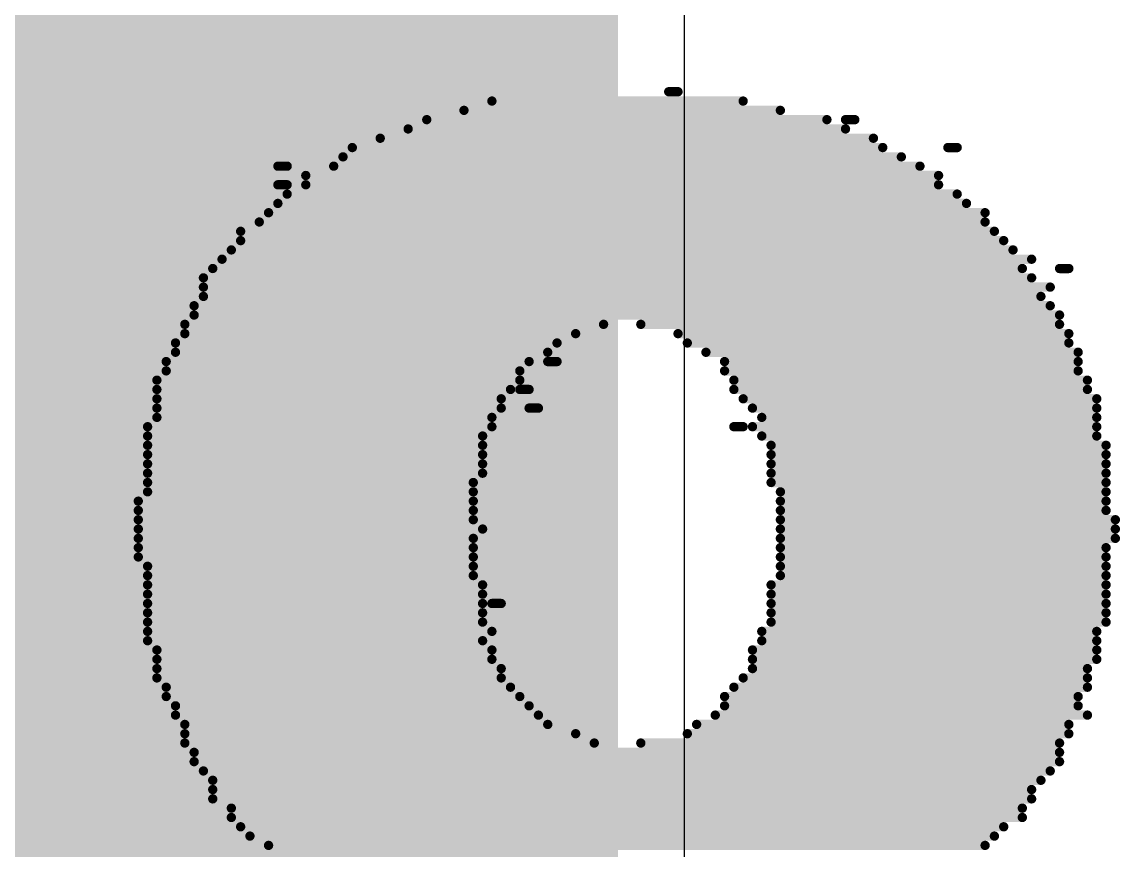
# Model space of a CAD drawing. Header units: inches. Extents: x -5 to 433, y -20 to 71.
# Drawn here: x 12.343 to 15.34, y 52.318 to 54.578 of the extents above; entities that cross this region are included whole.
import ezdxf

# ---------------------------------------------------------------- set-up
doc = ezdxf.new("R2010")
doc.units = ezdxf.units.IN
doc.layers.add('Bottom Overlay', color=54, linetype='Continuous')
doc.layers.add('Top Layer', color=1, linetype='Continuous')

msp = doc.modelspace()

# ---------------------------------------------------------------- hatches: boundary and pattern name
at = {"layer": 'Top Layer'}
msp.add_hatch(color=1, dxfattribs=at).paths.add_polyline_path([(8.89, -10.9982), (13.97, -10.9982), (13.97, 57.1754), (8.89, 57.1754)])

# ---------------------------------------------------------------- linework, layer by layer
at = {"layer": 'Bottom Overlay', "const_width": 0.0254}
for points in [[(14.1084, 54.3878), (14.1338, 54.3878)], [(13.6258, 54.3624), (14.3116, 54.3624)], [(13.5496, 54.337), (14.4132, 54.337)], [(13.448, 54.3116), (14.5402, 54.3116)], [(14.591, 54.3116), (14.6164, 54.3116)], [(13.3972, 54.2862), (14.591, 54.2862)], [(13.321, 54.2608), (14.6672, 54.2608)], [(13.2194, 54.21), (14.7434, 54.21)], [(13.2448, 54.2354), (14.6926, 54.2354)], [(14.8704, 54.2354), (14.8958, 54.2354)], [(13.0416, 54.1846), (13.067, 54.1846)], [(13.194, 54.1846), (14.7942, 54.1846)], [(13.1178, 54.1592), (14.845, 54.1592)], [(13.0416, 54.1338), (13.067, 54.1338)], [(13.1178, 54.1338), (14.845, 54.1338)], [(13.067, 54.1084), (14.8958, 54.1084)], [(13.0162, 54.0576), (14.972, 54.0576)], [(13.0416, 54.083), (14.9212, 54.083)], [(12.9908, 54.0322), (14.972, 54.0322)], [(12.94, 54.0068), (14.9974, 54.0068)], [(12.94, 53.9814), (15.0228, 53.9814)], [(12.9146, 53.956), (15.0482, 53.956)], [(12.8892, 53.9306), (15.099, 53.9306)], [(12.8384, 53.8798), (15.099, 53.8798)], [(12.8638, 53.9052), (15.0736, 53.9052)], [(15.1752, 53.9052), (15.2006, 53.9052)], [(12.8384, 53.8544), (15.1498, 53.8544)], [(12.8384, 53.829), (15.1244, 53.829)], [(12.813, 53.8036), (15.1498, 53.8036)], [(12.813, 53.7782), (15.1752, 53.7782)], [(12.7876, 53.7528), (13.9306, 53.7528)], [(12.7876, 53.7274), (13.8544, 53.7274)], [(14.0322, 53.7528), (15.1752, 53.7528)], [(14.1338, 53.7274), (15.2006, 53.7274)], [(12.7622, 53.702), (13.8036, 53.702)], [(14.1592, 53.702), (15.2006, 53.702)], [(12.7622, 53.6766), (13.7782, 53.6766)], [(14.21, 53.6766), (15.226, 53.6766)], [(12.7368, 53.6512), (13.7274, 53.6512)], [(13.7782, 53.6512), (13.8036, 53.6512)], [(14.2608, 53.6512), (15.226, 53.6512)], [(12.7368, 53.6258), (13.702, 53.6258)], [(14.2608, 53.6258), (15.226, 53.6258)], [(12.7114, 53.6004), (13.702, 53.6004)], [(14.2862, 53.6004), (15.2514, 53.6004)], [(12.7114, 53.575), (13.6766, 53.575)], [(12.7114, 53.5496), (13.6512, 53.5496)], [(13.702, 53.575), (13.7274, 53.575)], [(14.2862, 53.575), (15.2514, 53.575)], [(14.3116, 53.5496), (15.2768, 53.5496)], [(12.7114, 53.5242), (13.6512, 53.5242)], [(13.7274, 53.5242), (13.7528, 53.5242)], [(14.337, 53.5242), (15.2768, 53.5242)], [(12.7114, 53.4988), (13.6258, 53.4988)], [(14.3624, 53.4988), (15.2768, 53.4988)], [(12.686, 53.4734), (13.6258, 53.4734)], [(14.2862, 53.4734), (14.3116, 53.4734)], [(14.337, 53.4734), (15.2768, 53.4734)], [(12.686, 53.448), (13.6004, 53.448)], [(14.3624, 53.448), (15.2768, 53.448)], [(12.686, 53.4226), (13.6004, 53.4226)], [(14.3878, 53.4226), (15.3022, 53.4226)], [(12.686, 53.3972), (13.6004, 53.3972)], [(12.686, 53.3718), (13.6004, 53.3718)], [(14.3878, 53.3972), (15.3022, 53.3972)], [(14.3878, 53.3718), (15.3022, 53.3718)], [(12.686, 53.3464), (13.6004, 53.3464)], [(14.3878, 53.3464), (15.3022, 53.3464)], [(12.686, 53.321), (13.575, 53.321)], [(14.3878, 53.321), (15.3022, 53.321)], [(12.686, 53.2956), (13.575, 53.2956)], [(14.4132, 53.2956), (15.3022, 53.2956)], [(12.6606, 53.2702), (13.575, 53.2702)], [(14.4132, 53.2702), (15.3022, 53.2702)], [(12.6606, 53.2448), (13.575, 53.2448)], [(12.6606, 53.2194), (13.575, 53.2194)], [(14.4132, 53.2448), (15.3022, 53.2448)], [(14.4132, 53.2194), (15.3276, 53.2194)], [(12.6606, 53.194), (13.6004, 53.194)], [(14.4132, 53.194), (15.3276, 53.194)], [(12.6606, 53.1686), (13.575, 53.1686)], [(14.4132, 53.1686), (15.3276, 53.1686)], [(12.6606, 53.1432), (13.575, 53.1432)], [(14.4132, 53.1432), (15.3022, 53.1432)], [(12.6606, 53.1178), (13.575, 53.1178)], [(14.4132, 53.1178), (15.3022, 53.1178)], [(12.686, 53.0924), (13.575, 53.0924)], [(14.4132, 53.0924), (15.3022, 53.0924)], [(12.686, 53.067), (13.575, 53.067)], [(12.686, 53.0416), (13.6004, 53.0416)], [(14.3878, 53.0416), (15.3022, 53.0416)], [(14.4132, 53.067), (15.3022, 53.067)], [(12.686, 53.0162), (13.6004, 53.0162)], [(14.3878, 53.0162), (15.3022, 53.0162)], [(12.686, 52.9908), (13.6004, 52.9908)], [(13.6258, 52.9908), (13.6512, 52.9908)], [(14.3878, 52.9908), (15.3022, 52.9908)], [(12.686, 52.9654), (13.6004, 52.9654)], [(14.3878, 52.9654), (15.3022, 52.9654)], [(12.686, 52.94), (13.6004, 52.94)], [(14.3878, 52.94), (15.3022, 52.94)], [(12.686, 52.9146), (13.6258, 52.9146)], [(12.686, 52.8892), (13.6004, 52.8892)], [(14.3624, 52.9146), (15.2768, 52.9146)], [(14.3624, 52.8892), (15.2768, 52.8892)], [(12.7114, 52.8638), (13.6258, 52.8638)], [(14.337, 52.8638), (15.2768, 52.8638)], [(12.7114, 52.8384), (13.6258, 52.8384)], [(14.337, 52.8384), (15.2768, 52.8384)], [(12.7114, 52.813), (13.6512, 52.813)], [(14.337, 52.813), (15.2514, 52.813)], [(12.7114, 52.7876), (13.6512, 52.7876)], [(14.3116, 52.7876), (15.2514, 52.7876)], [(12.7368, 52.7622), (13.6766, 52.7622)], [(14.2862, 52.7622), (15.2514, 52.7622)], [(12.7368, 52.7368), (13.702, 52.7368)], [(12.7622, 52.7114), (13.7274, 52.7114)], [(14.2608, 52.7368), (15.226, 52.7368)], [(14.2608, 52.7114), (15.226, 52.7114)], [(12.7622, 52.686), (13.7528, 52.686)], [(14.2354, 52.686), (15.2514, 52.686)], [(12.7876, 52.6606), (13.7782, 52.6606)], [(14.1846, 52.6606), (15.2006, 52.6606)], [(12.7876, 52.6352), (13.8544, 52.6352)], [(14.1592, 52.6352), (15.2006, 52.6352)], [(12.7876, 52.6098), (13.9052, 52.6098)], [(14.0322, 52.6098), (15.1752, 52.6098)], [(12.813, 52.5844), (15.1752, 52.5844)], [(12.813, 52.559), (15.1752, 52.559)], [(12.8384, 52.5336), (15.1498, 52.5336)], [(12.8638, 52.5082), (15.1244, 52.5082)], [(12.8638, 52.4828), (15.099, 52.4828)], [(12.8638, 52.4574), (15.099, 52.4574)], [(12.9146, 52.432), (15.0736, 52.432)], [(12.9146, 52.4066), (15.0736, 52.4066)], [(12.94, 52.3812), (15.0228, 52.3812)], [(12.9654, 52.3558), (14.9974, 52.3558)], [(13.0162, 52.3304), (14.972, 52.3304)]]:
    msp.add_lwpolyline(points, dxfattribs=at)
at = {"layer": 'Bottom Overlay', "const_width": 0.0127}
for points in [[(14.1021, 54.3878, 1), (14.1148, 54.3878, 1)], [(14.1275, 54.3878, 1), (14.1402, 54.3878, 1)], [(13.6195, 54.3624, 1), (13.6322, 54.3624, 1)], [(14.3053, 54.3624, 1), (14.318, 54.3624, 1)], [(13.5433, 54.337, 1), (13.556, 54.337, 1)], [(14.4069, 54.337, 1), (14.4196, 54.337, 1)], [(13.4417, 54.3116, 1), (13.4544, 54.3116, 1)], [(14.5339, 54.3116, 1), (14.5466, 54.3116, 1)], [(14.5847, 54.3116, 1), (14.5974, 54.3116, 1)], [(14.6101, 54.3116, 1), (14.6228, 54.3116, 1)], [(13.3909, 54.2862, 1), (13.4036, 54.2862, 1)], [(14.5847, 54.2862, 1), (14.5974, 54.2862, 1)], [(13.3147, 54.2608, 1), (13.3274, 54.2608, 1)], [(14.6609, 54.2608, 1), (14.6736, 54.2608, 1)], [(13.2131, 54.21, 1), (13.2258, 54.21, 1)], [(13.2385, 54.2354, 1), (13.2512, 54.2354, 1)], [(14.6863, 54.2354, 1), (14.699, 54.2354, 1)], [(14.7371, 54.21, 1), (14.7498, 54.21, 1)], [(14.8641, 54.2354, 1), (14.8768, 54.2354, 1)], [(14.8895, 54.2354, 1), (14.9022, 54.2354, 1)], [(13.0353, 54.1846, 1), (13.048, 54.1846, 1)], [(13.0607, 54.1846, 1), (13.0734, 54.1846, 1)], [(13.1877, 54.1846, 1), (13.2004, 54.1846, 1)], [(14.7879, 54.1846, 1), (14.8006, 54.1846, 1)], [(13.1115, 54.1592, 1), (13.1242, 54.1592, 1)], [(14.8387, 54.1592, 1), (14.8514, 54.1592, 1)], [(13.0353, 54.1338, 1), (13.048, 54.1338, 1)], [(13.0607, 54.1338, 1), (13.0734, 54.1338, 1)], [(13.1115, 54.1338, 1), (13.1242, 54.1338, 1)], [(14.8387, 54.1338, 1), (14.8514, 54.1338, 1)], [(13.0607, 54.1084, 1), (13.0734, 54.1084, 1)], [(14.8895, 54.1084, 1), (14.9022, 54.1084, 1)], [(13.0099, 54.0576, 1), (13.0226, 54.0576, 1)], [(13.0353, 54.083, 1), (13.048, 54.083, 1)], [(14.9149, 54.083, 1), (14.9276, 54.083, 1)], [(14.9657, 54.0576, 1), (14.9784, 54.0576, 1)], [(12.9845, 54.0322, 1), (12.9972, 54.0322, 1)], [(14.9657, 54.0322, 1), (14.9784, 54.0322, 1)], [(12.9337, 54.0068, 1), (12.9464, 54.0068, 1)], [(14.9911, 54.0068, 1), (15.0038, 54.0068, 1)], [(12.9337, 53.9814, 1), (12.9464, 53.9814, 1)], [(15.0165, 53.9814, 1), (15.0292, 53.9814, 1)], [(12.9083, 53.956, 1), (12.921, 53.956, 1)], [(15.0419, 53.956, 1), (15.0546, 53.956, 1)], [(12.8829, 53.9306, 1), (12.8956, 53.9306, 1)], [(15.0927, 53.9306, 1), (15.1054, 53.9306, 1)], [(12.8321, 53.8798, 1), (12.8448, 53.8798, 1)], [(12.8575, 53.9052, 1), (12.8702, 53.9052, 1)], [(15.0673, 53.9052, 1), (15.08, 53.9052, 1)], [(15.0927, 53.8798, 1), (15.1054, 53.8798, 1)], [(15.1689, 53.9052, 1), (15.1816, 53.9052, 1)], [(15.1943, 53.9052, 1), (15.207, 53.9052, 1)], [(12.8321, 53.8544, 1), (12.8448, 53.8544, 1)], [(15.1435, 53.8544, 1), (15.1562, 53.8544, 1)], [(12.8321, 53.829, 1), (12.8448, 53.829, 1)], [(15.1181, 53.829, 1), (15.1308, 53.829, 1)], [(12.8067, 53.8036, 1), (12.8194, 53.8036, 1)], [(15.1435, 53.8036, 1), (15.1562, 53.8036, 1)], [(12.8067, 53.7782, 1), (12.8194, 53.7782, 1)], [(15.1689, 53.7782, 1), (15.1816, 53.7782, 1)], [(12.7813, 53.7528, 1), (12.794, 53.7528, 1)], [(12.7813, 53.7274, 1), (12.794, 53.7274, 1)], [(13.8481, 53.7274, 1), (13.8608, 53.7274, 1)], [(13.9243, 53.7528, 1), (13.937, 53.7528, 1)], [(14.0259, 53.7528, 1), (14.0386, 53.7528, 1)], [(14.1275, 53.7274, 1), (14.1402, 53.7274, 1)], [(15.1689, 53.7528, 1), (15.1816, 53.7528, 1)], [(15.1943, 53.7274, 1), (15.207, 53.7274, 1)], [(12.7559, 53.702, 1), (12.7686, 53.702, 1)], [(13.7973, 53.702, 1), (13.81, 53.702, 1)], [(14.1529, 53.702, 1), (14.1656, 53.702, 1)], [(15.1943, 53.702, 1), (15.207, 53.702, 1)], [(12.7559, 53.6766, 1), (12.7686, 53.6766, 1)], [(13.7719, 53.6766, 1), (13.7846, 53.6766, 1)], [(14.2037, 53.6766, 1), (14.2164, 53.6766, 1)], [(15.2197, 53.6766, 1), (15.2324, 53.6766, 1)], [(12.7305, 53.6512, 1), (12.7432, 53.6512, 1)], [(13.7211, 53.6512, 1), (13.7338, 53.6512, 1)], [(13.7719, 53.6512, 1), (13.7846, 53.6512, 1)], [(13.7973, 53.6512, 1), (13.81, 53.6512, 1)], [(14.2545, 53.6512, 1), (14.2672, 53.6512, 1)], [(15.2197, 53.6512, 1), (15.2324, 53.6512, 1)], [(12.7305, 53.6258, 1), (12.7432, 53.6258, 1)], [(13.6957, 53.6258, 1), (13.7084, 53.6258, 1)], [(14.2545, 53.6258, 1), (14.2672, 53.6258, 1)], [(15.2197, 53.6258, 1), (15.2324, 53.6258, 1)], [(12.7051, 53.6004, 1), (12.7178, 53.6004, 1)], [(13.6957, 53.6004, 1), (13.7084, 53.6004, 1)], [(14.2799, 53.6004, 1), (14.2926, 53.6004, 1)], [(15.2451, 53.6004, 1), (15.2578, 53.6004, 1)], [(12.7051, 53.575, 1), (12.7178, 53.575, 1)], [(12.7051, 53.5496, 1), (12.7178, 53.5496, 1)], [(13.6449, 53.5496, 1), (13.6576, 53.5496, 1)], [(13.6703, 53.575, 1), (13.683, 53.575, 1)], [(13.6957, 53.575, 1), (13.7084, 53.575, 1)], [(13.7211, 53.575, 1), (13.7338, 53.575, 1)], [(14.2799, 53.575, 1), (14.2926, 53.575, 1)], [(14.3053, 53.5496, 1), (14.318, 53.5496, 1)], [(15.2451, 53.575, 1), (15.2578, 53.575, 1)], [(15.2705, 53.5496, 1), (15.2832, 53.5496, 1)], [(12.7051, 53.5242, 1), (12.7178, 53.5242, 1)], [(13.6449, 53.5242, 1), (13.6576, 53.5242, 1)], [(13.7211, 53.5242, 1), (13.7338, 53.5242, 1)], [(13.7465, 53.5242, 1), (13.7592, 53.5242, 1)], [(14.3307, 53.5242, 1), (14.3434, 53.5242, 1)], [(15.2705, 53.5242, 1), (15.2832, 53.5242, 1)], [(12.7051, 53.4988, 1), (12.7178, 53.4988, 1)], [(13.6195, 53.4988, 1), (13.6322, 53.4988, 1)], [(14.3561, 53.4988, 1), (14.3688, 53.4988, 1)], [(15.2705, 53.4988, 1), (15.2832, 53.4988, 1)], [(12.6797, 53.4734, 1), (12.6924, 53.4734, 1)], [(13.6195, 53.4734, 1), (13.6322, 53.4734, 1)], [(14.2799, 53.4734, 1), (14.2926, 53.4734, 1)], [(14.3053, 53.4734, 1), (14.318, 53.4734, 1)], [(14.3307, 53.4734, 1), (14.3434, 53.4734, 1)], [(15.2705, 53.4734, 1), (15.2832, 53.4734, 1)], [(12.6797, 53.448, 1), (12.6924, 53.448, 1)], [(13.5941, 53.448, 1), (13.6068, 53.448, 1)], [(14.3561, 53.448, 1), (14.3688, 53.448, 1)], [(15.2705, 53.448, 1), (15.2832, 53.448, 1)], [(12.6797, 53.4226, 1), (12.6924, 53.4226, 1)], [(13.5941, 53.4226, 1), (13.6068, 53.4226, 1)], [(14.3815, 53.4226, 1), (14.3942, 53.4226, 1)], [(15.2959, 53.4226, 1), (15.3086, 53.4226, 1)], [(12.6797, 53.3972, 1), (12.6924, 53.3972, 1)], [(12.6797, 53.3718, 1), (12.6924, 53.3718, 1)], [(13.5941, 53.3972, 1), (13.6068, 53.3972, 1)], [(13.5941, 53.3718, 1), (13.6068, 53.3718, 1)], [(14.3815, 53.3972, 1), (14.3942, 53.3972, 1)], [(14.3815, 53.3718, 1), (14.3942, 53.3718, 1)], [(15.2959, 53.3972, 1), (15.3086, 53.3972, 1)], [(15.2959, 53.3718, 1), (15.3086, 53.3718, 1)], [(12.6797, 53.3464, 1), (12.6924, 53.3464, 1)], [(13.5941, 53.3464, 1), (13.6068, 53.3464, 1)], [(14.3815, 53.3464, 1), (14.3942, 53.3464, 1)], [(15.2959, 53.3464, 1), (15.3086, 53.3464, 1)], [(12.6797, 53.321, 1), (12.6924, 53.321, 1)], [(13.5687, 53.321, 1), (13.5814, 53.321, 1)], [(14.3815, 53.321, 1), (14.3942, 53.321, 1)], [(15.2959, 53.321, 1), (15.3086, 53.321, 1)], [(12.6797, 53.2956, 1), (12.6924, 53.2956, 1)], [(13.5687, 53.2956, 1), (13.5814, 53.2956, 1)], [(14.4069, 53.2956, 1), (14.4196, 53.2956, 1)], [(15.2959, 53.2956, 1), (15.3086, 53.2956, 1)], [(12.6543, 53.2702, 1), (12.667, 53.2702, 1)], [(13.5687, 53.2702, 1), (13.5814, 53.2702, 1)], [(14.4069, 53.2702, 1), (14.4196, 53.2702, 1)], [(15.2959, 53.2702, 1), (15.3086, 53.2702, 1)], [(12.6543, 53.2448, 1), (12.667, 53.2448, 1)], [(12.6543, 53.2194, 1), (12.667, 53.2194, 1)], [(13.5687, 53.2448, 1), (13.5814, 53.2448, 1)], [(13.5687, 53.2194, 1), (13.5814, 53.2194, 1)], [(14.4069, 53.2448, 1), (14.4196, 53.2448, 1)], [(14.4069, 53.2194, 1), (14.4196, 53.2194, 1)], [(15.2959, 53.2448, 1), (15.3086, 53.2448, 1)], [(15.3213, 53.2194, 1), (15.334, 53.2194, 1)], [(12.6543, 53.194, 1), (12.667, 53.194, 1)], [(13.5941, 53.194, 1), (13.6068, 53.194, 1)], [(14.4069, 53.194, 1), (14.4196, 53.194, 1)], [(15.3213, 53.194, 1), (15.334, 53.194, 1)], [(12.6543, 53.1686, 1), (12.667, 53.1686, 1)], [(13.5687, 53.1686, 1), (13.5814, 53.1686, 1)], [(14.4069, 53.1686, 1), (14.4196, 53.1686, 1)], [(15.3213, 53.1686, 1), (15.334, 53.1686, 1)], [(12.6543, 53.1432, 1), (12.667, 53.1432, 1)], [(13.5687, 53.1432, 1), (13.5814, 53.1432, 1)], [(14.4069, 53.1432, 1), (14.4196, 53.1432, 1)], [(15.2959, 53.1432, 1), (15.3086, 53.1432, 1)], [(12.6543, 53.1178, 1), (12.667, 53.1178, 1)], [(13.5687, 53.1178, 1), (13.5814, 53.1178, 1)], [(14.4069, 53.1178, 1), (14.4196, 53.1178, 1)], [(15.2959, 53.1178, 1), (15.3086, 53.1178, 1)], [(12.6797, 53.0924, 1), (12.6924, 53.0924, 1)], [(13.5687, 53.0924, 1), (13.5814, 53.0924, 1)], [(14.4069, 53.0924, 1), (14.4196, 53.0924, 1)], [(15.2959, 53.0924, 1), (15.3086, 53.0924, 1)], [(12.6797, 53.067, 1), (12.6924, 53.067, 1)], [(12.6797, 53.0416, 1), (12.6924, 53.0416, 1)], [(13.5687, 53.067, 1), (13.5814, 53.067, 1)], [(13.5941, 53.0416, 1), (13.6068, 53.0416, 1)], [(14.3815, 53.0416, 1), (14.3942, 53.0416, 1)], [(14.4069, 53.067, 1), (14.4196, 53.067, 1)], [(15.2959, 53.067, 1), (15.3086, 53.067, 1)], [(15.2959, 53.0416, 1), (15.3086, 53.0416, 1)], [(12.6797, 53.0162, 1), (12.6924, 53.0162, 1)], [(13.5941, 53.0162, 1), (13.6068, 53.0162, 1)], [(14.3815, 53.0162, 1), (14.3942, 53.0162, 1)], [(15.2959, 53.0162, 1), (15.3086, 53.0162, 1)], [(12.6797, 52.9908, 1), (12.6924, 52.9908, 1)], [(13.5941, 52.9908, 1), (13.6068, 52.9908, 1)], [(13.6195, 52.9908, 1), (13.6322, 52.9908, 1)], [(13.6449, 52.9908, 1), (13.6576, 52.9908, 1)], [(14.3815, 52.9908, 1), (14.3942, 52.9908, 1)], [(15.2959, 52.9908, 1), (15.3086, 52.9908, 1)], [(12.6797, 52.9654, 1), (12.6924, 52.9654, 1)], [(13.5941, 52.9654, 1), (13.6068, 52.9654, 1)], [(14.3815, 52.9654, 1), (14.3942, 52.9654, 1)], [(15.2959, 52.9654, 1), (15.3086, 52.9654, 1)], [(12.6797, 52.94, 1), (12.6924, 52.94, 1)], [(13.5941, 52.94, 1), (13.6068, 52.94, 1)], [(14.3815, 52.94, 1), (14.3942, 52.94, 1)], [(15.2959, 52.94, 1), (15.3086, 52.94, 1)], [(12.6797, 52.9146, 1), (12.6924, 52.9146, 1)], [(12.6797, 52.8892, 1), (12.6924, 52.8892, 1)], [(13.5941, 52.8892, 1), (13.6068, 52.8892, 1)], [(13.6195, 52.9146, 1), (13.6322, 52.9146, 1)], [(14.3561, 52.9146, 1), (14.3688, 52.9146, 1)], [(14.3561, 52.8892, 1), (14.3688, 52.8892, 1)], [(15.2705, 52.9146, 1), (15.2832, 52.9146, 1)], [(15.2705, 52.8892, 1), (15.2832, 52.8892, 1)], [(12.7051, 52.8638, 1), (12.7178, 52.8638, 1)], [(13.6195, 52.8638, 1), (13.6322, 52.8638, 1)], [(14.3307, 52.8638, 1), (14.3434, 52.8638, 1)], [(15.2705, 52.8638, 1), (15.2832, 52.8638, 1)], [(12.7051, 52.8384, 1), (12.7178, 52.8384, 1)], [(13.6195, 52.8384, 1), (13.6322, 52.8384, 1)], [(14.3307, 52.8384, 1), (14.3434, 52.8384, 1)], [(15.2705, 52.8384, 1), (15.2832, 52.8384, 1)], [(12.7051, 52.813, 1), (12.7178, 52.813, 1)], [(13.6449, 52.813, 1), (13.6576, 52.813, 1)], [(14.3307, 52.813, 1), (14.3434, 52.813, 1)], [(15.2451, 52.813, 1), (15.2578, 52.813, 1)], [(12.7051, 52.7876, 1), (12.7178, 52.7876, 1)], [(13.6449, 52.7876, 1), (13.6576, 52.7876, 1)], [(14.3053, 52.7876, 1), (14.318, 52.7876, 1)], [(15.2451, 52.7876, 1), (15.2578, 52.7876, 1)], [(12.7305, 52.7622, 1), (12.7432, 52.7622, 1)], [(13.6703, 52.7622, 1), (13.683, 52.7622, 1)], [(14.2799, 52.7622, 1), (14.2926, 52.7622, 1)], [(15.2451, 52.7622, 1), (15.2578, 52.7622, 1)], [(12.7305, 52.7368, 1), (12.7432, 52.7368, 1)], [(12.7559, 52.7114, 1), (12.7686, 52.7114, 1)], [(13.6957, 52.7368, 1), (13.7084, 52.7368, 1)], [(13.7211, 52.7114, 1), (13.7338, 52.7114, 1)], [(14.2545, 52.7368, 1), (14.2672, 52.7368, 1)], [(14.2545, 52.7114, 1), (14.2672, 52.7114, 1)], [(15.2197, 52.7368, 1), (15.2324, 52.7368, 1)], [(15.2197, 52.7114, 1), (15.2324, 52.7114, 1)], [(12.7559, 52.686, 1), (12.7686, 52.686, 1)], [(13.7465, 52.686, 1), (13.7592, 52.686, 1)], [(14.2291, 52.686, 1), (14.2418, 52.686, 1)], [(15.2451, 52.686, 1), (15.2578, 52.686, 1)], [(12.7813, 52.6606, 1), (12.794, 52.6606, 1)], [(13.7719, 52.6606, 1), (13.7846, 52.6606, 1)], [(14.1783, 52.6606, 1), (14.191, 52.6606, 1)], [(15.1943, 52.6606, 1), (15.207, 52.6606, 1)], [(12.7813, 52.6352, 1), (12.794, 52.6352, 1)], [(13.8481, 52.6352, 1), (13.8608, 52.6352, 1)], [(14.1529, 52.6352, 1), (14.1656, 52.6352, 1)], [(15.1943, 52.6352, 1), (15.207, 52.6352, 1)], [(12.7813, 52.6098, 1), (12.794, 52.6098, 1)], [(13.8989, 52.6098, 1), (13.9116, 52.6098, 1)], [(14.0259, 52.6098, 1), (14.0386, 52.6098, 1)], [(15.1689, 52.6098, 1), (15.1816, 52.6098, 1)], [(12.8067, 52.5844, 1), (12.8194, 52.5844, 1)], [(12.8067, 52.559, 1), (12.8194, 52.559, 1)], [(15.1689, 52.5844, 1), (15.1816, 52.5844, 1)], [(15.1689, 52.559, 1), (15.1816, 52.559, 1)], [(12.8321, 52.5336, 1), (12.8448, 52.5336, 1)], [(15.1435, 52.5336, 1), (15.1562, 52.5336, 1)], [(12.8575, 52.5082, 1), (12.8702, 52.5082, 1)], [(15.1181, 52.5082, 1), (15.1308, 52.5082, 1)], [(12.8575, 52.4828, 1), (12.8702, 52.4828, 1)], [(15.0927, 52.4828, 1), (15.1054, 52.4828, 1)], [(12.8575, 52.4574, 1), (12.8702, 52.4574, 1)], [(15.0927, 52.4574, 1), (15.1054, 52.4574, 1)], [(12.9083, 52.432, 1), (12.921, 52.432, 1)], [(15.0673, 52.432, 1), (15.08, 52.432, 1)], [(12.9083, 52.4066, 1), (12.921, 52.4066, 1)], [(12.9337, 52.3812, 1), (12.9464, 52.3812, 1)], [(15.0165, 52.3812, 1), (15.0292, 52.3812, 1)], [(15.0673, 52.4066, 1), (15.08, 52.4066, 1)], [(12.9591, 52.3558, 1), (12.9718, 52.3558, 1)], [(14.9911, 52.3558, 1), (15.0038, 52.3558, 1)], [(13.0099, 52.3304, 1), (13.0226, 52.3304, 1)], [(14.9657, 52.3304, 1), (14.9784, 52.3304, 1)]]:
    msp.add_lwpolyline(points, format="xyb", close=True, dxfattribs=at)
at = {"layer": 'Top Layer'}
msp.add_line((14.1513, 10.3329), (14.1513, 56.2067), dxfattribs=at)

doc.saveas('drawing.dxf')
